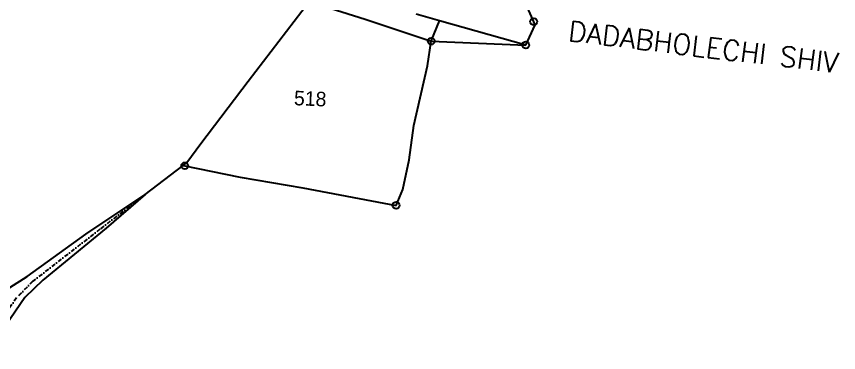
# Model space of a CAD drawing. Header units: metres. Extents: x 325382 to 334163, y 1808984 to 1815491.
# Drawn here: x 333143 to 334163, y 1812878 to 1813295 of the extents above; entities that cross this region are included whole.
import ezdxf

# ---------------------------------------------------------------- set-up
doc = ezdxf.new("R2010")
doc.units = ezdxf.units.M
doc.header["$MEASUREMENT"] = 0
doc.linetypes.add('DASHDOT', pattern=[1, 0.5, -0.25, 0, -0.25])
for name, color, linetype in [('OFF', 1, 'Continuous'), ('POLY_PARCEL', 6, 'Continuous'), ('POLY_ROAD', 30, 'Continuous'), ('POLY_WATER', 4, 'Continuous'), ('TEXT_MAPOUT', 7, 'Continuous'), ('TEXT_PARCEL', 7, 'Continuous'), ('V_BOUND_LINE', 7, 'Continuous'), ('V_BOUND_STREAM_LINE', 7, 'DASHDOT')]:
    doc.layers.add(name, color=color, linetype=linetype)
doc.styles.get("Standard").update_dxf_attribs({"font": 'simplex.shx'})
doc.styles.add('TEXT_MAP', font='', dxfattribs={"height": 1.8})
doc.styles.get('TEXT_MAP').set_extended_font_data('Kruti Dev 050')

msp = doc.modelspace()

# ---------------------------------------------------------------- linework, layer by layer
for centre in [(333784.7, 1813288.2), (333657.6, 1813263.9), (333774.8, 1813259.1), (333351.9, 1813109.3), (333613.9, 1813060.2)]:
    msp.add_circle(centre, 4.26)
at = {"layer": 'OFF'}
for q in [(333668, 1813289.2), (333774.8, 1813259.1)]:
    msp.add_line((333657.6, 1813263.9), q, dxfattribs=at)
at = {"layer": 'POLY_PARCEL'}
for p, q in [((333430.3, 1813214.4), (333506.4, 1813313.5)), ((333371.7, 1813136.8), (333430.3, 1813214.4)), ((333354.6, 1813113.4), (333371.7, 1813136.8)), ((333349.8, 1813109.7), (333354.6, 1813113.4))]:
    msp.add_line(p, q, dxfattribs=at)
at = {"layer": 'POLY_ROAD'}
for p, q in [((333511, 1813311.6), (333575.7, 1813291.3)), ((333668, 1813289.2), (333638.9, 1813297.4)), ((333575.7, 1813291.3), (333657.6, 1813263.9))]:
    msp.add_line(p, q, dxfattribs=at)
at = {"layer": 'POLY_WATER'}
for p, q in [((333229.3, 1813024.6), (333302.6, 1813073.5)), ((333302.6, 1813073.5), (333254.5, 1813032.1)), ((333254.5, 1813032.1), (333175.6, 1812967.6)), ((333156.2, 1812972.1), (333229.3, 1813024.6)), ((333135, 1812958.4), (333156.2, 1812972.1)), ((333175.6, 1812967.6), (333153.3, 1812945.7)), ((333153.3, 1812945.7), (333106.5, 1812877.6))]:
    msp.add_line(p, q, dxfattribs=at)
at = {"layer": 'V_BOUND_LINE'}
for p, q in [((333786.4, 1813284.4), (333754.3, 1813358.3)), ((333774.8, 1813259.1), (333668, 1813289.2)), ((333774.8, 1813259.1), (333786.4, 1813284.4)), ((333653, 1813233.3), (333657.6, 1813263.9)), ((333636.1, 1813159.4), (333653, 1813233.3)), ((333630.1, 1813116.6), (333636.1, 1813159.4)), ((333622.2, 1813079.9), (333630.1, 1813116.6)), ((333302.6, 1813073.5), (333349.8, 1813109.7)), ((333349.8, 1813109.7), (333420.5, 1813095.2)), ((333420.5, 1813095.2), (333498.4, 1813081.9)), ((333498.4, 1813081.9), (333613.9, 1813060.2)), ((333613.9, 1813060.2), (333622.2, 1813079.9))]:
    msp.add_line(p, q, dxfattribs=at)
at = {"layer": 'V_BOUND_STREAM_LINE', "ltscale": 10}
for p, q in [((333302.6, 1813073.5), (333299.3, 1813071)), ((333291.4, 1813065.2), (333246.6, 1813030.6)), ((333299.3, 1813071), (333291.4, 1813065.2)), ((333246.6, 1813030.6), (333163.3, 1812966)), ((333163.3, 1812966), (333143.1, 1812945.4)), ((333143.1, 1812945.4), (333116.9, 1812907.1))]:
    msp.add_line(p, q, dxfattribs=at)

# ---------------------------------------------------------------- texts
at = {"layer": 'TEXT_MAPOUT'}
msp.add_text('DADABHOLECHI SHIV', height=25.029, rotation=353.1632, dxfattribs=at).set_placement((333826.6, 1813264.5))
at = {"layer": 'TEXT_PARCEL', "style": 'TEXT_MAP'}
msp.add_text('518', height=18.02, rotation=357.4749, dxfattribs=at).set_placement((333487, 1813184.6))

doc.saveas('drawing.dxf')
